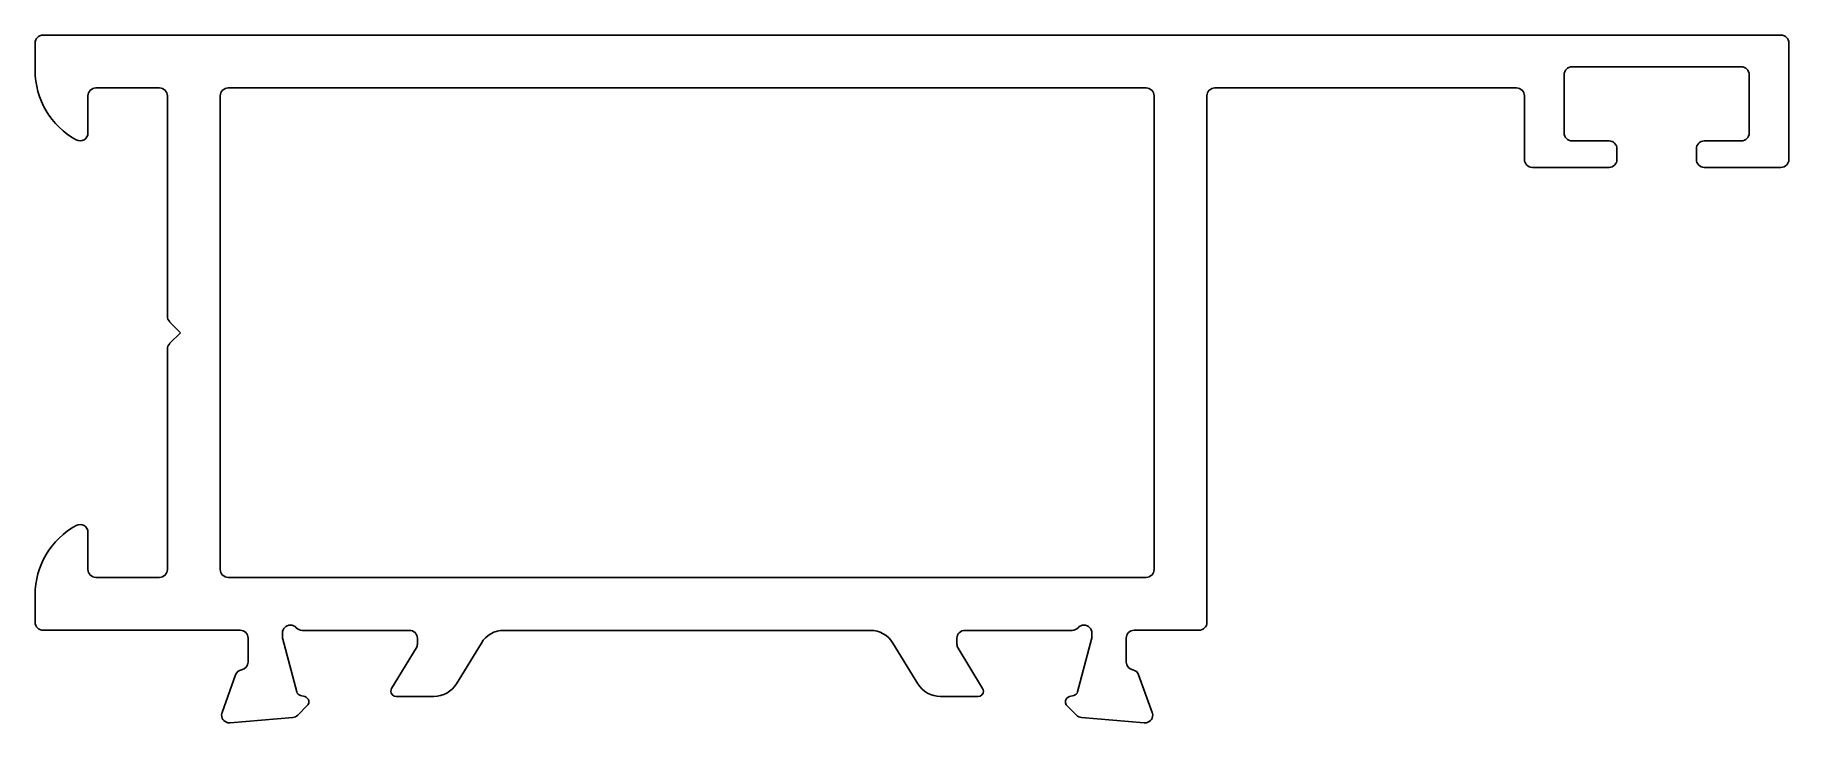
# Model space of a CAD drawing. Extents: x 787.3 to 853.6, y 534.8 to 560.8.
import ezdxf

# ---------------------------------------------------------------- set-up
doc = ezdxf.new("R2010")
doc.units = 0
doc.layers.get('0').update_dxf_attribs({"linetype": 'CONTINUOUS'})

msp = doc.modelspace()

# ---------------------------------------------------------------- linework, layer by layer
for p, q in [((787.292, 559.477), (787.292, 560.51)), ((787.592, 560.81), (853.292, 560.81)), ((853.592, 560.51), (853.592, 556.11)), ((851.792, 559.61), (845.392, 559.61)), ((845.092, 559.31), (845.092, 557.11)), ((852.092, 557.11), (852.092, 559.31)), ((789.292, 558.51), (789.292, 557.11)), ((791.992, 558.81), (789.592, 558.81)), ((792.292, 550.184), (792.292, 558.51)), ((831.592, 558.51), (831.592, 538.61)), ((843.292, 558.81), (831.892, 558.81)), ((843.592, 556.11), (843.592, 558.51)), ((845.392, 556.81), (846.792, 556.81)), ((847.092, 556.51), (847.092, 556.11)), ((850.092, 556.11), (850.092, 556.51)), ((850.392, 556.81), (851.792, 556.81)), ((846.792, 555.81), (843.892, 555.81)), ((853.292, 555.81), (850.392, 555.81)), ((792.792, 549.56), (792.379, 549.972)), ((792.379, 549.148), (792.792, 549.56)), ((792.292, 540.61), (792.292, 548.936)), ((789.292, 542.01), (789.292, 540.61)), ((789.592, 540.31), (791.992, 540.31)), ((787.292, 538.61), (787.292, 539.644)), ((795.042, 538.31), (787.592, 538.31)), ((795.342, 537.107), (795.342, 538.01)), ((796.642, 538.207), (796.642, 538.046)), ((796.652, 537.969), (797.183, 535.987)), ((801.442, 538.307), (797.389, 538.307)), ((801.742, 537.786), (801.742, 538.007)), ((803.221, 536.286), (804.162, 537.828)), ((818.868, 538.307), (805.015, 538.307)), ((819.722, 537.828), (820.663, 536.286)), ((822.142, 538.007), (822.142, 537.786)), ((826.494, 538.307), (822.442, 538.307)), ((826.7, 535.987), (827.231, 537.969)), ((827.242, 538.046), (827.242, 538.207)), ((828.542, 538.01), (828.542, 537.107)), ((828.842, 538.31), (831.292, 538.31)), ((800.771, 536.111), (801.698, 537.63)), ((822.186, 537.63), (823.112, 536.111)), ((794.359, 535.207), (794.873, 536.62)), ((829.01, 536.62), (829.524, 535.207)), ((797.324, 535.845), (797.493, 535.8)), ((802.367, 535.807), (800.942, 535.807)), ((822.942, 535.807), (821.516, 535.807)), ((826.39, 535.8), (826.559, 535.845)), ((797.583, 535.465), (797.219, 535.102)), ((826.664, 535.102), (826.3, 535.465)), ((797.033, 535.015), (794.668, 534.808)), ((829.215, 534.808), (826.85, 535.015))]:
    msp.add_line(p, q)
at = {"color": 0, "linetype": 'BYBLOCK'}
for p, q in [((794.292, 540.61), (794.292, 558.51)), ((794.592, 558.81), (829.292, 558.81)), ((829.592, 558.51), (829.592, 540.61)), ((794.592, 540.31), (829.292, 540.31))]:
    msp.add_line(p, q, dxfattribs=at)
for centre, radius, start, end in [((787.592, 560.51), 0.3, 90, 180), ((853.292, 560.51), 0.3, 0, 90), ((845.392, 559.31), 0.3, 90, 180), ((851.792, 559.31), 0.3, 0, 90), ((790.292, 559.477), 3, 180, 241.2178), ((789.592, 558.51), 0.3, 90, 180), ((791.992, 558.51), 0.3, 0, 90), ((831.892, 558.51), 0.3, 90, 180), ((843.292, 558.51), 0.3, 0, 90), ((788.992, 557.11), 0.3, 241.2178, 0), ((845.392, 557.11), 0.3, 180, 270), ((851.792, 557.11), 0.3, 270, 0), ((846.792, 556.51), 0.3, 0, 90), ((850.392, 556.51), 0.3, 90, 180), ((843.892, 556.11), 0.3, 180, 270), ((846.792, 556.11), 0.3, 270, 0), ((850.392, 556.11), 0.3, 180, 270), ((853.292, 556.11), 0.3, 270, 0), ((792.592, 550.184), 0.3, 180, 225), ((792.592, 548.936), 0.3, 135, 180), ((790.292, 539.644), 3, 118.7822, 180), ((788.992, 542.01), 0.3, 360, 118.7822), ((789.592, 540.61), 0.3, 180, 270), ((791.992, 540.61), 0.3, 270, 0), ((787.592, 538.61), 0.3, 180, 270), ((796.942, 538.207), 0.3, 90, 180), ((796.942, 538.207), 0.3, 41.81031, 90), ((797.389, 538.607), 0.3, 221.81031, 270), ((826.494, 538.607), 0.3, 270, 318.18969), ((826.942, 538.207), 0.3, 90, 138.18969), ((826.942, 538.207), 0.3, 360, 90), ((831.292, 538.61), 0.3, 270, 0), ((795.042, 538.01), 0.3, 0, 90), ((796.942, 538.046), 0.3, 180, 195), ((801.442, 538.007), 0.3, 360, 90), ((801.442, 537.786), 0.3, 328.60449, 360), ((805.015, 537.307), 1, 90, 148.60449), ((818.868, 537.307), 1, 31.39551, 90), ((822.441, 538.007), 0.299, 89.9014, 180.0986), ((822.442, 537.786), 0.3, 180, 211.39551), ((826.942, 538.046), 0.3, 345, 360), ((828.842, 538.01), 0.3, 90, 180), ((795.042, 537.107), 0.3, 280.90428, 0), ((828.842, 537.107), 0.3, 180, 259.09572), ((795.155, 536.518), 0.3, 100.90428, 160), ((828.728, 536.518), 0.3, 20, 79.09572), ((797.376, 536.038), 0.2, 195, 255), ((797.442, 535.607), 0.2, 15, 75), ((800.942, 536.007), 0.2, 148.60449, 180), ((800.942, 536.007), 0.2, 180, 270), ((802.367, 536.807), 1, 270, 328.60449), ((821.516, 536.807), 1, 211.39551, 270), ((822.942, 536.007), 0.2, 270, 360), ((822.942, 536.007), 0.2, 0, 31.39551), ((826.442, 535.607), 0.2, 105, 165), ((826.507, 536.038), 0.2, 285, 345), ((794.623, 535.11), 0.281, 159.71969, 180.66397), ((794.642, 535.107), 0.3, 180, 270), ((797.007, 535.314), 0.3, 275, 315), ((797.442, 535.607), 0.2, 315, 0), ((797.442, 535.607), 0.2, 360, 15), ((826.442, 535.607), 0.2, 165, 180), ((826.442, 535.607), 0.2, 180, 225), ((826.876, 535.314), 0.3, 225, 265), ((829.242, 535.107), 0.3, 270, 360), ((829.26, 535.11), 0.281, 359.33603, 20.28031), ((794.642, 535.107), 0.3, 270, 275), ((829.242, 535.107), 0.3, 265, 270)]:
    msp.add_arc(centre, radius, start, end)
for centre, start, end in [((794.592, 558.51), 90, 180), ((829.292, 558.51), 0, 90), ((794.592, 540.61), 180, 270), ((829.292, 540.61), 270, 0)]:
    msp.add_arc(centre, 0.3, start, end, dxfattribs=at)

doc.saveas('drawing.dxf')
